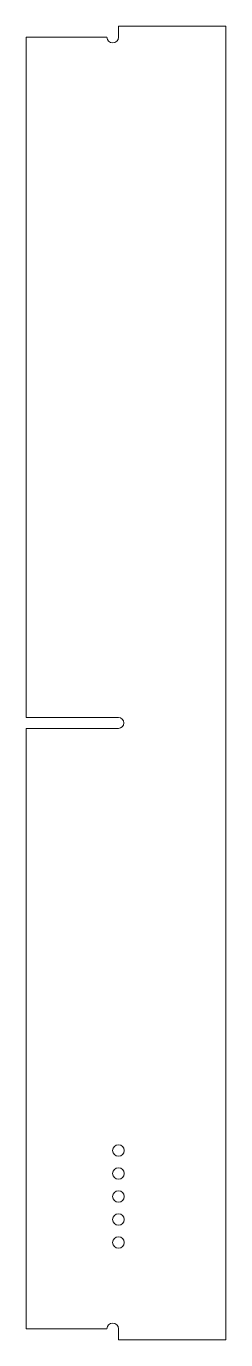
# Model space of a CAD drawing. Header units: millimetres. Extents: x 26 to 81, y 17 to 379.
import ezdxf

# ---------------------------------------------------------------- set-up
doc = ezdxf.new("R2010")
doc.units = ezdxf.units.MM
doc.layers.add('VISIBLE', color=7, linetype='Continuous', lineweight=0, true_color=0xffffff)

msp = doc.modelspace()

# ---------------------------------------------------------------- linework, layer by layer
at = {"layer": 'VISIBLE'}
for p, q in [((51.38, 376.16), (51.38, 379.16)), ((51.38, 379.16), (80.97, 379.16)), ((80.97, 379.16), (80.97, 16.77)), ((25.96, 188.45), (25.96, 376.16)), ((25.96, 376.16), (48.21, 376.16)), ((25.96, 188.45), (51.38, 188.45)), ((25.96, 19.77), (25.96, 185.45)), ((51.38, 185.45), (25.96, 185.45)), ((48.21, 19.77), (25.96, 19.77)), ((51.38, 16.77), (51.38, 19.77)), ((80.97, 16.77), (51.38, 16.77))]:
    msp.add_line(p, q, dxfattribs=at)
for centre in [(51.38, 68.98), (51.38, 62.63), (51.38, 56.28), (51.38, 49.93), (51.38, 43.58)]:
    msp.add_circle(centre, 1.59, dxfattribs=at)
for centre, radius, start, end in [((49.8, 376.16), 1.59, 180, 0), ((51.38, 186.95), 1.5, 270, 90), ((49.8, 19.77), 1.59, 0, 180)]:
    msp.add_arc(centre, radius, start, end, dxfattribs=at)

doc.saveas('drawing.dxf')
